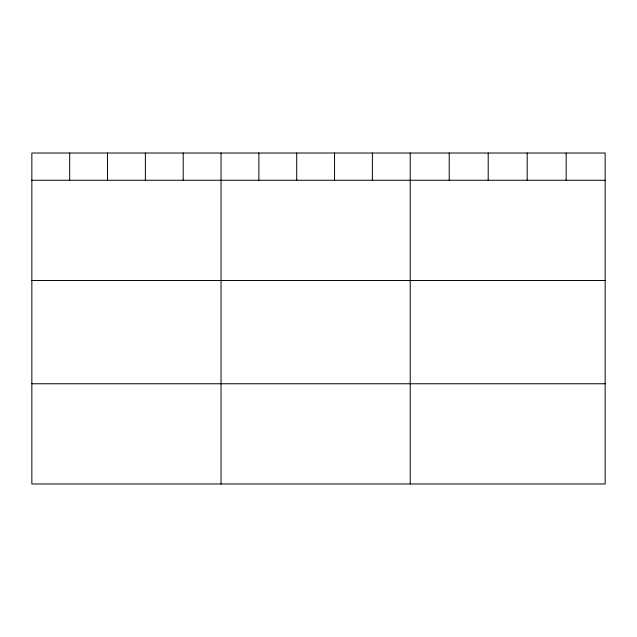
<?xml version="1.0" encoding="UTF-8"?>
<svg xmlns="http://www.w3.org/2000/svg" width="637" height="637" viewBox="0 0 637 637"><rect width="100%" height="100%" fill="white"/><g stroke="black" fill="none" stroke-linecap="round" stroke-linejoin="round"><path stroke-width="0.96" d="M605.15 180.255L605.15 483.985L31.85 483.985L31.85 153.015L605.15 153.015L605.15 180.255L31.85 180.255M31.85 280.487L605.15 280.487M31.85 383.753L605.15 383.753M566.166 153.015L566.166 180.255M527.181 153.015L527.181 180.255M488.197 153.015L488.197 180.255M449.212 153.015L449.212 180.255M410.228 153.015L410.228 483.985M372.39 153.015L372.39 180.255M334.552 153.015L334.552 180.255M296.715 153.015L296.715 180.255M258.877 153.015L258.877 180.255M221.039 153.015L221.039 483.985M183.201 153.015L183.201 180.255M145.363 153.015L145.363 180.255M107.526 153.015L107.526 180.255M69.688 153.015L69.688 180.255"/></g></svg>
